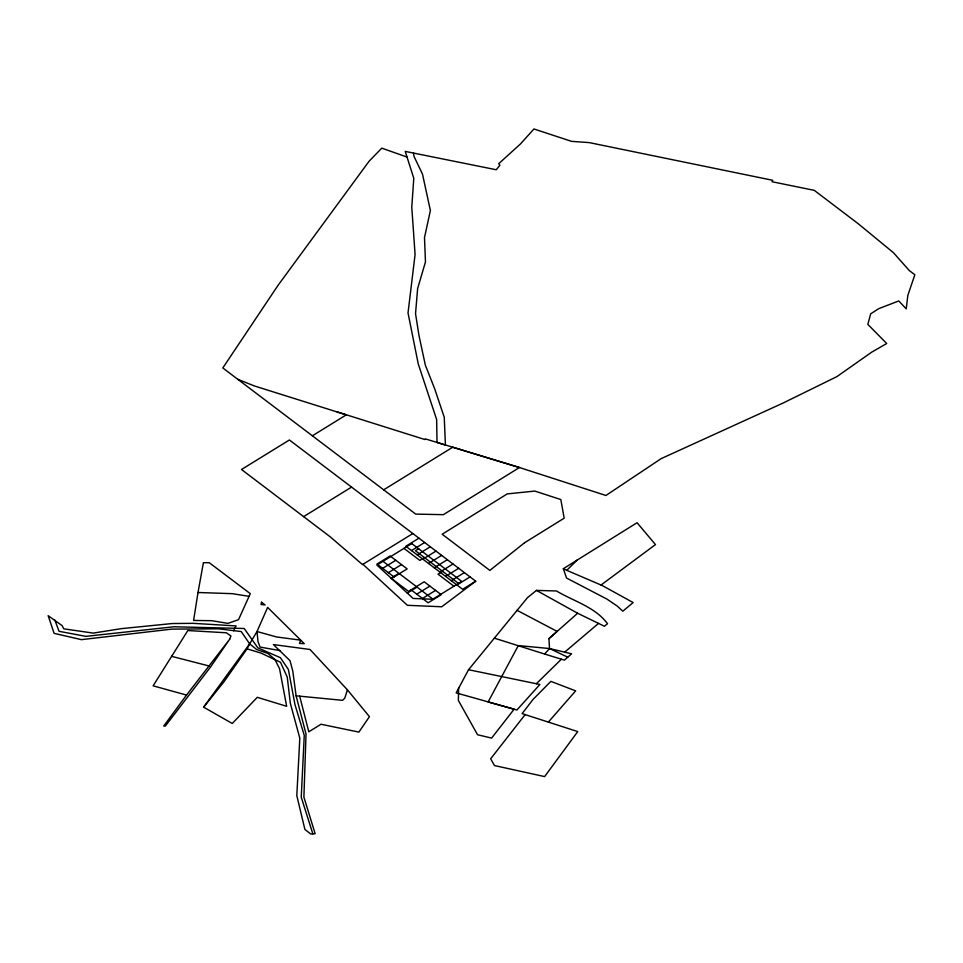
<?xml version="1.0" encoding="UTF-8"?>
<svg xmlns="http://www.w3.org/2000/svg" width="963" height="963" viewBox="0 0 963 963"><rect width="100%" height="100%" fill="white"/><g stroke="black" fill="none" stroke-linecap="round" stroke-linejoin="round"><path stroke-width="1.44" d="M458.629 687.955L458.352 700.426L477.552 734.745L491.612 738.091L514.11 709.201L456.161 692.891L468.548 669.718L527.459 597.686L536.451 590.403L556.482 590.969C573.647 601.285 595.074 606.895 607.521 623.699L604.403 626.251L577.656 613.25L536.451 590.403M198.005 592.498L193.611 620.437L211.728 620.702L227.918 623.374L238.535 619.666L250.284 593.653L209.224 562.693L203.398 562.705L198.005 592.498L232.252 593.665L248.683 596.278M347.426 689.857L344.79 698.139L342.587 700.33L296.11 695.816L292.788 671.103L290.007 660.63L273.36 644.56L310.014 649.483L347.426 689.857L369.443 716.653L358.886 732.097L321.028 724.248L308.786 731.796L299.686 696.165M229.688 639.203L230.927 636.013L226.389 632.787L187.833 630.536L153.129 685.837L186.533 695.069L229.688 639.203L210.548 666.998L165.323 726.102L163.734 726.018L186.533 695.069M233.6 630.813L236.104 625.926L193.154 623.338L172.281 623.53L121.254 628.658L93.218 633.1L63.739 628.827L62.138 625.637L48.15 615.67L54.121 633.365L81.422 639.649L171.811 629.116L218.589 628.827L241.219 631.547L249.67 643.826L256.591 649.471L267.991 653.48L274.852 659.438L279.523 668.575L286.673 706.3L257.302 697.32L232.264 723.478L203.626 707.167L249.67 643.826L257.013 631.511L267.63 607.4L304.272 643.681L299.517 643.404L300.721 640.154L276.513 636.952L257.013 631.511L257.988 641.478L260.046 647.076L280.474 650.687M203.626 707.167L223.705 682.153L247.07 648.857L249.67 643.826M525.148 714.594L490.673 758.772L494.488 765.561L544.613 776.587L577.74 731.591L522.102 713.619L532.984 699.487L550.872 681.371L575.669 690.856L548.356 722.094M494.428 638.18L544.613 654.033L549.536 648.532L548.922 638.662L557.12 631.391L516.962 610.289M601.044 585.023L655.466 544.589L637.073 522.728L563.319 568.712L566.75 570.313L577.114 560.117M536.319 683.754L561.393 659.21M548.922 638.662L577.656 613.25M564.667 652.156L598.541 623.398M412.814 533.562L362.485 564.571L330.201 536.812L241.496 469.499L289.406 439.983L475.734 581.207L441.728 606.774L407.373 605.306L362.943 564.294M312.373 435.806L346.295 414.848L254.413 385.958L237.801 379.326M383.671 489.83L452.754 447.205L519.442 467.524L605.932 495.476L661.232 458.593L783.075 403.052L836.895 376.617L871.792 352.097L886.718 343.514L867.832 324.375L870.696 313.818L878.677 308.69L898.756 300.95L906.243 308.846L907.82 295.412L914.85 274.756L909.313 270.579L893.459 252.703L858.057 223.597L814.277 190.349L771.989 181.718L772.747 180.298L589.2 142.596L571.589 141.356L533.947 128.982L520.514 143.896L498.702 163.71L499.893 165.239L496.258 169.753L405.218 151.396L413.789 178.299L411.779 207.165L415.077 254.521L408.023 312.951L418.243 363.882L436.648 419.579L437.021 442.438L519.442 467.524L443.365 514.675L415.703 514.098L222.814 367.962L278.114 285.229L369.118 161.194L381.793 148.146L406.928 157.029M418.929 538.197L405.832 546.274L462.637 589.296L475.734 581.207M382.696 568.363L395.793 560.285M411.514 550.583L424.611 542.494M418.616 548.754L415.426 550.728L458.496 583.385M388.378 572.672L401.475 564.583M417.196 554.881L430.292 546.791M391.098 578.137L398.875 573.334L383.009 561.321M424.43 557.565L419.832 560.406L403.966 548.38M422.877 559.178L435.974 551.101M428.559 563.487L441.656 555.398M434.229 567.785L447.338 559.696M439.91 572.082L453.019 564.005M407.325 593.112L417.051 587.105L432.953 599.155M442.595 571.336L438.009 574.165L453.922 586.214M416.774 594.171L429.871 586.094M445.592 576.392L458.689 568.302M422.456 598.48L435.553 590.391M451.274 580.689L464.371 572.6M456.956 584.986L470.052 576.909M303.61 516.649L351.555 487.109M247.07 648.857L260.985 653.058L280.51 662.291L287.251 677.133L290.344 703.375L299.818 738.176L296.809 795.655L304.886 829.42L310.712 834.018L315.142 833.705L303.899 797.111L306.029 734.083L296.11 695.816M544.613 654.033L564.378 660.124L571.613 653.817L549.536 648.532L518.287 645.583L488.133 701.955L516.926 709.996L539.894 684.476L468.548 669.718M171.558 656.333L209.115 665.987M337.038 411.863L424.888 439.525L425.357 438.887L445.424 445.002L444.244 417.256L434.758 389.004L425.333 365.097L419.001 335.642L415.535 313.661L417.641 288.527L425.465 261.924L424.49 237.62L430.389 210.512L422.492 174.098L414.03 156.463L413.536 153.069M566.75 570.313L602.429 585.624L633.16 602.561L622.808 611.18L617.211 606.064L606.979 599.106L566.557 578.041L563.319 568.712M549.536 648.532L567.749 657.187M399.392 573.671L416.425 586.587M394.06 576.969L377.014 564.065L390.111 555.976L407.156 568.88L391.532 578.522L408.565 591.438L424.189 581.784L441.235 594.689L428.138 602.778L411.093 589.874M54.807 619.955L59.056 631.307L85.888 636.362L173.918 626.781L244.181 628.49L257.831 647.834L280.353 657.657L288.394 669.466L294.943 704.507L304.26 735.359L301.238 797.195L312.843 833.874M261.539 602.224L261.021 604.487L265.102 604.945L261.539 602.224M524.534 542.771L489.842 570.409L442.173 534.224L507.212 493.911L534.778 491.07L560.827 499.544L564.186 518.19L524.534 542.771M411.767 543.565L376.942 565.064L413.103 598.444L432.748 599.275L461.722 581.399L411.767 543.565"/></g></svg>
